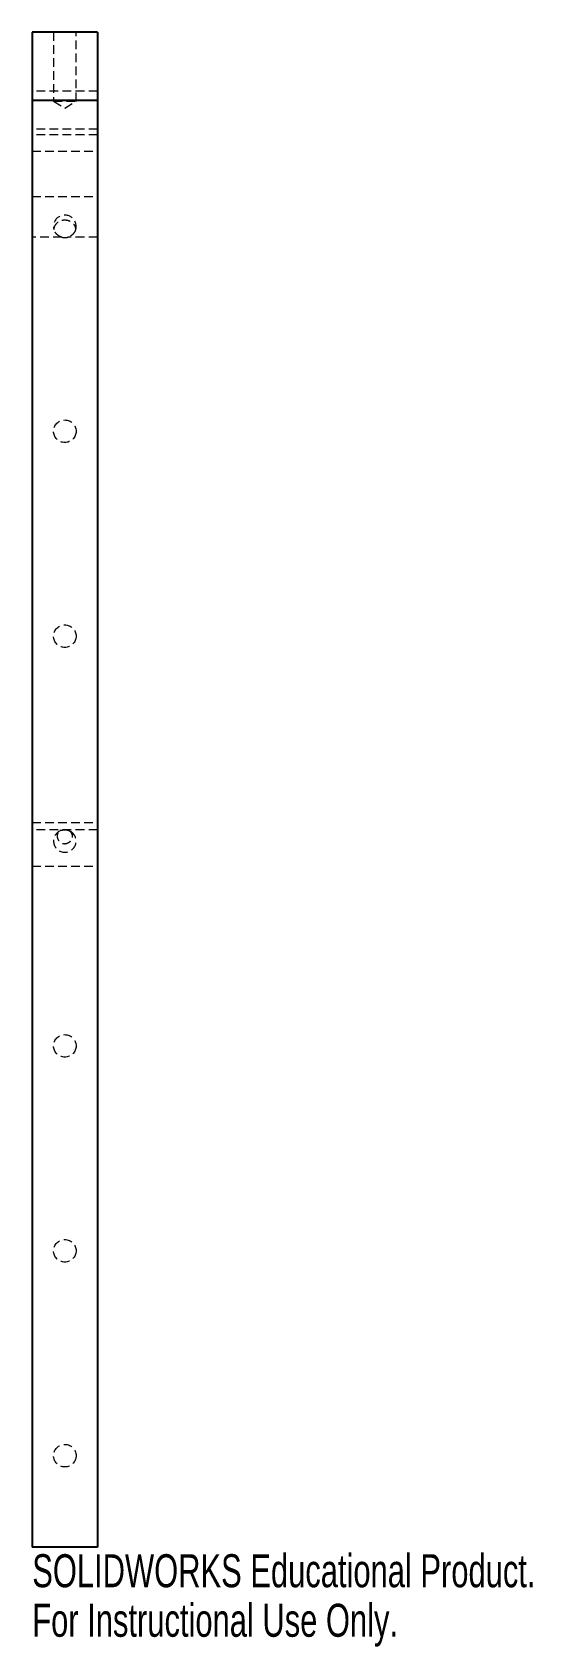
# Model space of a CAD drawing. Header units: millimetres. Extents: x 5 to 79, y -240 to -3.
import ezdxf

# ---------------------------------------------------------------- set-up
doc = ezdxf.new("R2010")
doc.units = ezdxf.units.MM
doc.linetypes.add('HIDDEN', pattern=[1.905, 1.27, -0.635])
doc.styles.add('SLDTEXTSTYLE0', font='TXT', dxfattribs={"width": 0.7})

msp = doc.modelspace()

# ---------------------------------------------------------------- linework, layer by layer
at = {"color": 7, "linetype": 'Continuous', "lineweight": 25}
for p, q in [((5.47, -3.17), (5.47, -225)), ((15, -3.17), (5.47, -3.17)), ((15, -3.17), (15, -225)), ((15, -13.18), (5.47, -13.18)), ((15, -225), (5.47, -225))]:
    msp.add_line(p, q, dxfattribs=at)
at = {"color": 7, "linetype": 'HIDDEN', "lineweight": 18}
for p, q in [((8.59, -3.17), (8.59, -13.28)), ((11.89, -13.28), (11.89, -3.17)), ((15, -11.82), (5.47, -11.82)), ((8.59, -13.28), (11.89, -13.28)), ((8.59, -13.28), (10.24, -14.27)), ((10.24, -14.27), (11.89, -13.28)), ((15, -17.37), (5.47, -17.37)), ((15, -18.18), (5.47, -18.18)), ((5.47, -20.58), (15, -20.58)), ((5.47, -27.21), (15, -27.21)), ((9.8, -33.18), (5.47, -33.18)), ((15, -33.18), (10.67, -33.18)), ((5.47, -118.9), (15, -118.9)), ((15, -119.96), (5.47, -119.96)), ((5.47, -125.25), (15, -125.25))]:
    msp.add_line(p, q, dxfattribs=at)
for centre in [(10.24, -61.59), (10.24, -91.59), (10.24, -151.59), (10.24, -181.59), (10.24, -211.59)]:
    msp.add_circle(centre, 1.65, dxfattribs=at)
for centre, start, end in [((10.24, -31.59), 343.4807, 196.5193), ((10.24, -31.59), 254.718, 285.282), ((10.24, -121.59), 108.3575, 71.6425)]:
    msp.add_arc(centre, 1.65, start, end, dxfattribs=at)
for points, knots in [([(8.66, -32.06), (8.66, -31.86), (8.71, -31.67), (8.89, -31.33), (9.01, -31.17), (9.31, -30.92), (9.48, -30.82), (9.84, -30.68), (10.04, -30.65), (10.43, -30.65), (10.63, -30.68), (10.91, -30.79), (11, -30.83), (11.16, -30.93), (11.24, -30.99), (11.46, -31.18), (11.58, -31.33), (11.72, -31.58), (11.75, -31.67), (11.8, -31.86), (11.82, -31.96), (11.82, -32.06)], [0, 0, 0, 0, 0.125, 0.125, 0.25, 0.25, 0.375, 0.375, 0.5, 0.5, 0.625, 0.625, 0.6875, 0.6875, 0.75, 0.75, 0.875, 0.875, 0.9375, 0.9375, 1, 1, 1, 1]), ([(9.8, -33.18), (9.67, -33.14), (9.54, -33.09), (9.29, -32.95), (9.18, -32.86), (8.98, -32.67), (8.89, -32.56), (8.75, -32.32), (8.7, -32.19), (8.66, -32.06)], [0, 0, 0, 0, 0.25, 0.25, 0.5, 0.5, 0.75, 0.75, 1, 1, 1, 1]), ([(11.82, -32.06), (11.78, -32.19), (11.72, -32.32), (11.58, -32.56), (11.49, -32.67), (11.29, -32.86), (11.18, -32.95), (10.94, -33.09), (10.81, -33.14), (10.67, -33.18)], [0, 0, 0, 0, 0.25, 0.25, 0.5, 0.5, 0.75, 0.75, 1, 1, 1, 1]), ([(10.76, -120.02), (10.87, -120.07), (10.97, -120.14), (11.13, -120.32), (11.2, -120.42), (11.29, -120.64), (11.31, -120.75), (11.32, -120.98), (11.3, -121.1), (11.19, -121.42), (11.06, -121.62), (10.8, -121.85), (10.7, -121.91), (10.48, -122), (10.36, -122.03), (10.12, -122.03), (9.99, -122), (9.77, -121.91), (9.67, -121.84), (9.41, -121.62), (9.28, -121.42), (9.18, -121.1), (9.16, -120.99), (9.16, -120.75), (9.18, -120.64), (9.27, -120.42), (9.34, -120.32), (9.51, -120.15), (9.61, -120.07), (9.72, -120.02)], [0, 0, 0, 0, 0.0625, 0.0625, 0.125, 0.125, 0.1875, 0.1875, 0.25, 0.25, 0.375, 0.375, 0.4375, 0.4375, 0.5, 0.5, 0.5625, 0.5625, 0.625, 0.625, 0.75, 0.75, 0.8125, 0.8125, 0.875, 0.875, 0.9375, 0.9375, 1, 1, 1, 1]), ([(9.72, -120.02), (9.89, -119.97), (10.06, -119.94), (10.41, -119.94), (10.59, -119.97), (10.76, -120.02)], [0, 0, 0, 0, 0.5, 0.5, 1, 1, 1, 1])]:
    msp.add_open_spline(points, degree=3, knots=knots, dxfattribs=at)

# ---------------------------------------------------------------- texts
at = {"color": 7, "linetype": 'Continuous', "char_height": 4.8336, "attachment_point": 1, "style": 'SLDTEXTSTYLE0'}
for s, insert in [('SOLIDWORKS Educational Product.', (5.47, -226.02)), ('For Instructional Use Only.', (5.47, -233.27))]:
    msp.add_mtext(s, dxfattribs=dict(at, insert=insert))

doc.saveas('drawing.dxf')
